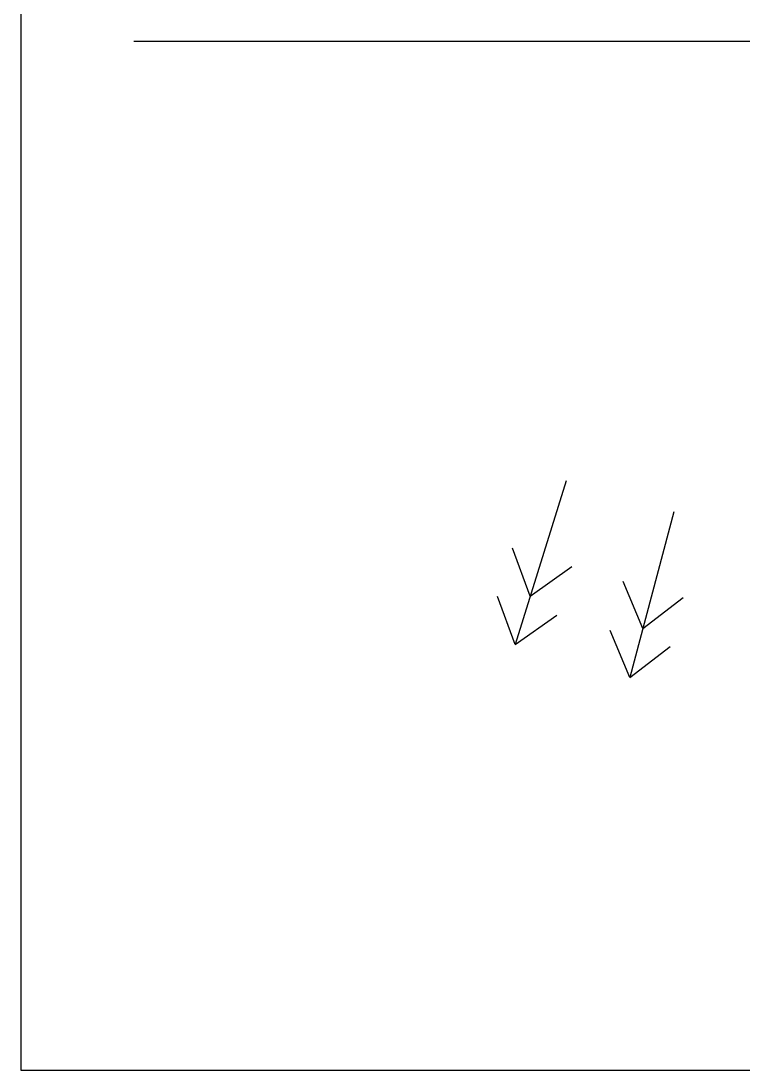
# Model space of a CAD drawing. Header units: millimetres. Extents: x 0 to 118, y 0 to 92.
# Drawn here: x 0 to 32.38, y 0 to 47.07 of the extents above; entities that cross this region are included whole.
import ezdxf

# ---------------------------------------------------------------- set-up
doc = ezdxf.new("R2010")
doc.units = ezdxf.units.MM
doc.header["$MEASUREMENT"] = 0
doc.layers.add('Default', color=178, linetype='Continuous', true_color=0x000000)

msp = doc.modelspace()

# ---------------------------------------------------------------- linework, layer by layer
at = {"layer": 'Default'}
msp.add_line((112.835, 46.15), (5.065, 46.15), dxfattribs=at)
at = {"layer": 'Default', "color": 178, "true_color": 0x000000}
for p, q in [((24.443, 26.434), (22.152, 19.094)), ((24.443, 26.434), (22.152, 19.094)), ((29.272, 25.041), (27.304, 17.608)), ((29.272, 25.041), (27.304, 17.608)), ((22.831, 21.267), (22.042, 23.418)), ((22.831, 21.267), (22.042, 23.418)), ((22.831, 21.267), (24.703, 22.587)), ((27.887, 19.809), (27.005, 21.923)), ((27.887, 19.809), (27.005, 21.923)), ((22.152, 19.094), (21.364, 21.245)), ((22.152, 19.094), (21.364, 21.245)), ((27.887, 19.809), (29.699, 21.21)), ((22.152, 19.094), (24.024, 20.414)), ((27.304, 17.608), (26.422, 19.723)), ((27.304, 17.608), (26.422, 19.723)), ((27.304, 17.608), (29.117, 19.009))]:
    msp.add_line(p, q, dxfattribs=at)
at = {"layer": 'Default'}
msp.add_lwpolyline([(0, 0), (117.9, 0), (117.9, 92.3), (0, 92.3)], close=True, dxfattribs=at)

doc.saveas('drawing.dxf')
